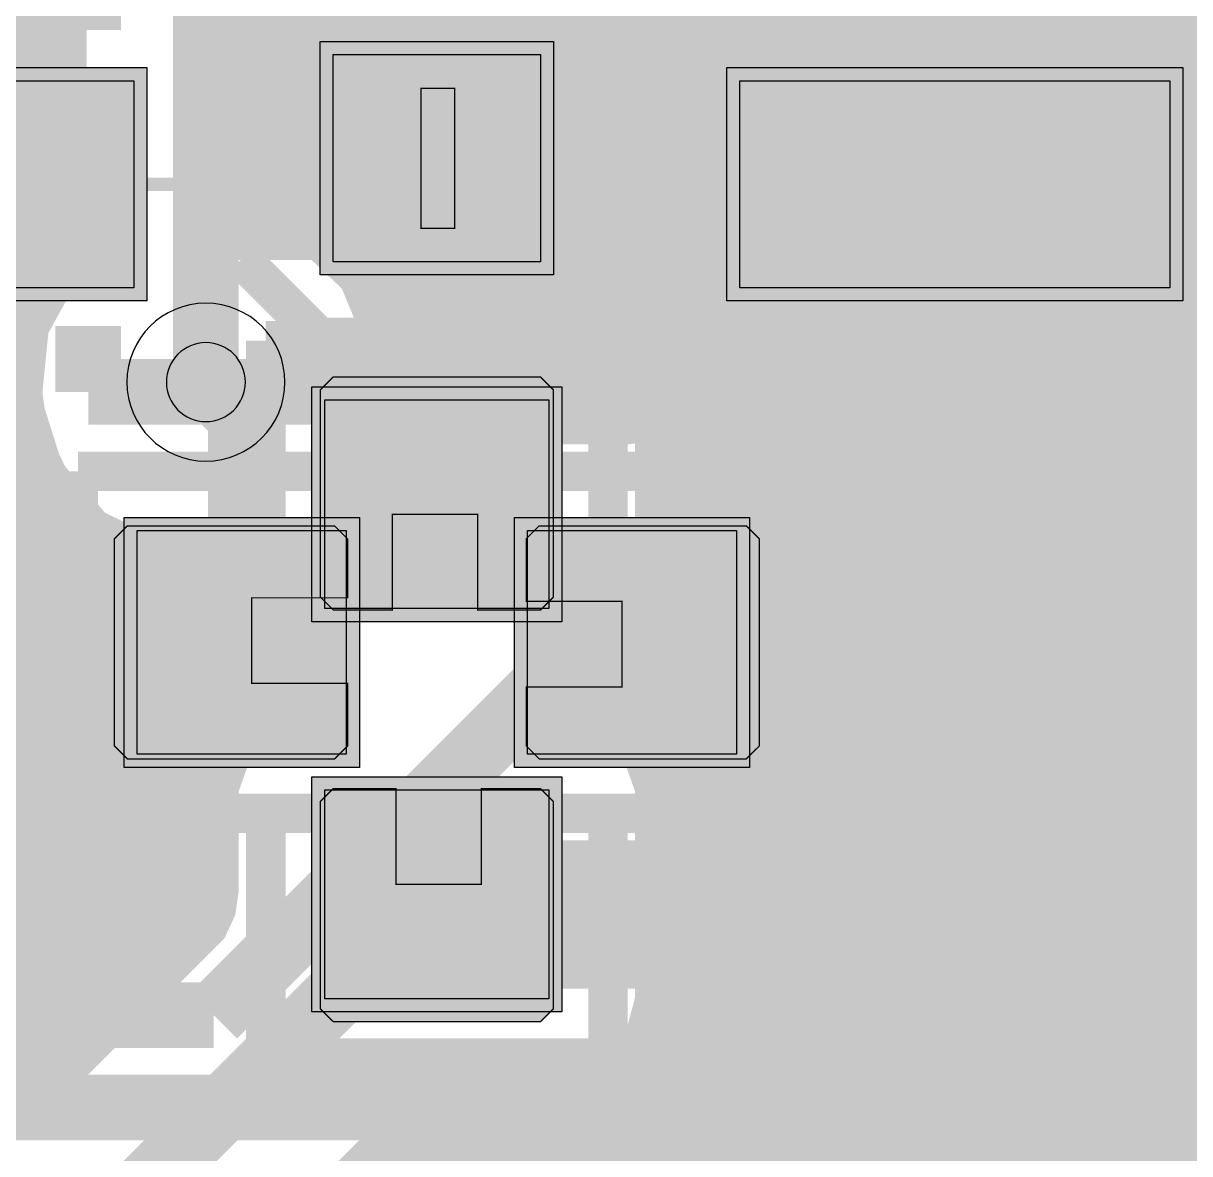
# Model space of a CAD drawing. Header units: millimetres. Extents: x -9 to 147, y 43 to 89.
# Drawn here: x 61.092 to 65.595, y 70.356 to 74.722 of the extents above; entities that cross this region are included whole.
import ezdxf

# ---------------------------------------------------------------- set-up
doc = ezdxf.new("R2010")
doc.units = ezdxf.units.MM
doc.header["$MEASUREMENT"] = 0
for name, color, linetype, true_color in [('Bottom-Layer', 7, 'Continuous', 0x0000ff), ('Bottom-Paste-Mask-Layer', 7, 'Continuous', 0x800000), ('Bottom-Silkscreen-Layer', 7, 'Continuous', 0x66cc33), ('Bottom-Solder-Mask-Layer', 7, 'Continuous', 0xaa00ff), ('Document-Layer', 7, 'Continuous', 0xffffff), ('Hole-Layer', 7, 'Continuous', 0x222222), ('Multi-Layer', 7, 'Continuous', 0xc0c0c0), ('Top-Layer', 7, 'Continuous', 0xff0000), ('Top-Paste-Mask-Layer', 7, 'Continuous', 0x808080), ('Top-Silkscreen-Layer', 7, 'Continuous', 0xffcc00), ('Top-Solder-Mask-Layer', 7, 'Continuous', 0x800080)]:
    doc.layers.add(name, color=color, linetype=linetype, true_color=true_color)

msp = doc.modelspace()

# ---------------------------------------------------------------- hatches: boundary and pattern name
at = {"layer": 'Bottom-Layer'}
for points in [[(-3.2209, 74.8495), (-3.2209, 75.1509), (-3.1816, 75.1443), (-3.1419, 75.1421), (-1.4819, 75.1421), (-1.3029, 75.1901), (-1.1718, 75.3212), (-1.1238, 75.5002), (-1.1238, 76.3002), (-1.1718, 76.4793), (-1.3029, 76.6104), (-1.4819, 76.6584), (-3.0742, 76.6584), (-2.8527, 76.8306), (-2.579, 76.8919), (5.1587, 76.8919), (5.0844, 76.8175), (4.8926, 76.7229), (4.6814, 76.6904), (4.5532, 76.6904), (4.3282, 76.6109), (4.2031, 76.4076), (4.078, 76.6109), (3.853, 76.6904), (3.0465, 76.6904), (2.892, 76.6553), (2.7677, 76.5571), (2.6528, 76.6321), (2.5181, 76.6584), (0.8581, 76.6584), (0.679, 76.6104), (0.5479, 76.4793), (0.4999, 76.3002), (0.4999, 75.5002), (0.5479, 75.3212), (0.679, 75.1901), (0.8581, 75.1421), (2.5181, 75.1421), (2.6528, 75.1684), (2.7677, 75.2434), (2.892, 75.1451), (3.0465, 75.1101), (3.853, 75.1101), (4.078, 75.1896), (4.2031, 75.3929), (4.3282, 75.1896), (4.5532, 75.1101), (5.3597, 75.1101), (5.505, 75.1409), (5.6253, 75.228), (5.734, 75.1643), (5.8581, 75.1421), (7.5181, 75.1421), (7.6972, 75.1901), (7.8283, 75.3212), (7.8762, 75.5002), (7.8762, 76.147), (9.5, 76.147), (9.5, 75.5002), (9.5479, 75.3212), (9.679, 75.1901), (9.8581, 75.1421), (11.5181, 75.1421), (11.6528, 75.1684), (11.7677, 75.2434), (11.892, 75.1451), (12.0465, 75.1101), (12.853, 75.1101), (13.078, 75.1896), (13.2031, 75.3929), (13.3282, 75.1896), (13.5532, 75.1101), (14.3597, 75.1101), (14.505, 75.1409), (14.6254, 75.228), (14.7341, 75.1643), (14.8581, 75.1421), (16.5181, 75.1421), (16.6972, 75.1901), (16.8283, 75.3212), (16.8763, 75.5002), (16.8763, 76.147), (18.5, 76.147), (18.5, 75.5002), (18.548, 75.3212), (18.679, 75.1901), (18.8581, 75.1421), (20.5181, 75.1421), (20.6528, 75.1684), (20.7677, 75.2434), (20.892, 75.1451), (21.0465, 75.1101), (21.853, 75.1101), (22.078, 75.1896), (22.2031, 75.3929), (22.3282, 75.1896), (22.5533, 75.1101), (23.3597, 75.1101), (23.5051, 75.1409), (23.6254, 75.228), (23.7341, 75.1643), (23.8581, 75.1421), (25.5181, 75.1421), (25.6972, 75.1901), (25.8283, 75.3212), (25.8763, 75.5002), (25.8763, 76.147), (27.5, 76.147), (27.5, 75.5002), (27.548, 75.3212), (27.6791, 75.1901), (27.8581, 75.1421), (29.5181, 75.1421), (29.6528, 75.1684), (29.7678, 75.2434), (29.892, 75.1451), (30.0465, 75.1101), (30.853, 75.1101), (31.0781, 75.1896), (31.2032, 75.3929), (31.3282, 75.1896), (31.5533, 75.1101), (32.3598, 75.1101), (32.5051, 75.1409), (32.6254, 75.228), (32.7341, 75.1643), (32.8582, 75.1421), (34.5181, 75.1421), (34.6972, 75.1901), (34.8283, 75.3212), (34.8763, 75.5002), (34.8763, 76.147), (36.5, 76.147), (36.5, 75.5002), (36.548, 75.3212), (36.6791, 75.1901), (36.8582, 75.1421), (38.5181, 75.1421), (38.6529, 75.1684), (38.7678, 75.2434), (38.892, 75.1451), (39.0466, 75.1101), (39.853, 75.1101), (40.0781, 75.1896), (40.2032, 75.3929), (40.3283, 75.1896), (40.5533, 75.1101), (41.3598, 75.1101), (41.5051, 75.1409), (41.6254, 75.228), (41.7341, 75.1643), (41.8582, 75.1421), (43.5182, 75.1421), (43.6972, 75.1901), (43.8283, 75.3212), (43.8763, 75.5002), (43.8763, 76.147), (45.5, 76.147), (45.5, 75.5002), (45.548, 75.3212), (45.6791, 75.1901), (45.8582, 75.1421), (47.5182, 75.1421), (47.6529, 75.1684), (47.7678, 75.2434), (47.8921, 75.1451), (48.0466, 75.1101), (48.8531, 75.1101), (49.0781, 75.1896), (49.2032, 75.3929), (49.3283, 75.1896), (49.5533, 75.1101), (50.3598, 75.1101), (50.5051, 75.1409), (50.6254, 75.228), (50.7341, 75.1643), (50.8582, 75.1421), (52.5182, 75.1421), (52.6973, 75.1901), (52.8283, 75.3212), (52.8763, 75.5002), (52.8763, 76.147), (54.5001, 76.147), (54.5001, 75.5002), (54.548, 75.3212), (54.6791, 75.1901), (54.8582, 75.1421), (56.5182, 75.1421), (56.6529, 75.1684), (56.7678, 75.2434), (56.8921, 75.1451), (57.0466, 75.1101), (57.8531, 75.1101), (58.0781, 75.1896), (58.2032, 75.3929), (58.3283, 75.1896), (58.5533, 75.1101), (59.3598, 75.1101), (59.5051, 75.1409), (59.6255, 75.228), (59.7342, 75.1643), (59.8582, 75.1421), (61.5182, 75.1421), (61.6973, 75.1901), (61.8284, 75.3212), (61.8763, 75.5002), (61.8763, 76.147), (63.5001, 76.147), (63.5001, 75.5002), (63.5481, 75.3212), (63.6791, 75.1901), (63.8582, 75.1421), (65.5182, 75.1421), (65.6529, 75.1684), (65.7678, 75.2434), (65.8921, 75.1451), (66.0466, 75.1101), (66.8531, 75.1101), (67.0781, 75.1896), (67.2032, 75.3929), (67.3283, 75.1896), (67.5534, 75.1101), (68.3598, 75.1101), (68.5052, 75.1409), (68.6255, 75.228), (68.7342, 75.1643), (68.8582, 75.1421), (70.5182, 75.1421), (70.6973, 75.1901), (70.8284, 75.3212), (70.8764, 75.5002), (70.8764, 76.147), (72.5001, 76.147), (72.5001, 75.5002), (72.5481, 75.3212), (72.6792, 75.1901), (72.8582, 75.1421), (74.5182, 75.1421), (74.6529, 75.1684), (74.7678, 75.2434), (74.8921, 75.1451), (75.0466, 75.1101), (75.8531, 75.1101), (76.0782, 75.1896), (76.2032, 75.3929), (76.2282, 75.3181), (76.269, 75.2506), (76.3652, 75.0701), (76.3985, 74.8682), (76.3985, 70.2236), (76.2972, 69.8877), (76.3814, 69.5473), (76.6275, 69.2973), (76.9667, 69.2079), (77.304, 69.304), (77.5452, 69.5588), (77.6226, 69.9009), (77.5147, 70.2346), (77.5147, 73.5988), (77.6438, 73.4133), (77.8582, 73.342), (79.1361, 73.342), (79.1625, 73.1505), (79.243, 72.9748), (79.1913, 72.8744), (79.1735, 72.7628), (79.1735, 71.8988), (79.2215, 71.7197), (79.3526, 71.5886), (79.5316, 71.5406), (79.9144, 71.5406), (74.8128, 66.4391), (72.3782, 66.4391), (72.8368, 66.8977), (72.942, 67.0551), (72.9789, 67.2407), (72.9789, 71.5178), (72.9823, 71.5459), (72.9923, 71.5724), (73.1457, 71.7046), (73.203, 71.8988), (73.203, 72.285), (73.216, 72.3749), (73.2542, 72.4573), (74.0313, 73.2344), (74.0756, 73.2853), (74.1124, 73.342), (74.5182, 73.342), (74.6973, 73.39), (74.8284, 73.5211), (74.8764, 73.7001), (74.8764, 74.5001), (74.8284, 74.6792), (74.6973, 74.8103), (74.5182, 74.8583), (72.8582, 74.8583), (72.6792, 74.8103), (72.5481, 74.6792), (72.5001, 74.5001), (72.5001, 73.7001), (72.5775, 73.4778), (72.7762, 73.3515), (72.5968, 73.1721), (72.5144, 73.134), (72.4246, 73.1209), (72.0384, 73.1209), (71.8133, 73.0414), (71.6882, 72.8381), (71.5958, 73.0114), (71.426, 73.11), (71.4396, 73.1756), (71.4484, 73.454), (71.3422, 73.7115), (71.1396, 73.9026), (70.8764, 73.9937), (70.8764, 74.5001), (70.8284, 74.6792), (70.6973, 74.8103), (70.5182, 74.8583), (68.8582, 74.8583), (68.6792, 74.8103), (68.5481, 74.6792), (68.5001, 74.5001), (68.5001, 73.7001), (68.5481, 73.5211), (68.6792, 73.39), (68.8582, 73.342), (70.1329, 73.342), (70.1595, 73.1491), (70.2411, 72.9722), (70.1908, 72.8728), (70.1735, 72.7628), (70.1735, 71.8988), (70.2215, 71.7197), (70.3526, 71.5886), (70.5316, 71.5406), (71.3381, 71.5406), (71.5631, 71.6202), (71.6882, 71.8234), (71.801, 71.6306), (72.0061, 71.5421), (72.008, 71.53), (72.0087, 71.5178), (72.0087, 67.4417), (71.362, 66.7951), (70.9201, 66.7951), (70.9378, 66.8731), (70.9437, 66.9529), (70.9437, 68.3309), (70.9411, 68.3841), (70.9332, 68.4368), (71.0535, 68.7071), (71.0443, 69.0028), (70.9074, 69.2651), (70.67, 69.4417), (70.3794, 69.4975), (70.0935, 69.4213), (69.8558, 69.5641), (69.5805, 69.5972), (69.3157, 69.5148), (69.1078, 69.3313), (67.5621, 70.8771), (67.4047, 70.9823), (67.219, 71.0192), (62.6412, 71.0192), (63.0101, 71.3882), (63.0897, 71.4655), (63.1715, 71.5406), (63.8448, 71.5406), (64.0239, 71.5886), (64.155, 71.7197), (64.203, 71.8988), (64.203, 72.285), (64.216, 72.3749), (64.2542, 72.4573), (65.0313, 73.2344), (65.0756, 73.2853), (65.1124, 73.342), (65.5182, 73.342), (65.6973, 73.39), (65.8284, 73.5211), (65.8763, 73.7001), (65.8763, 74.5001), (65.8284, 74.6792), (65.6973, 74.8103), (65.5182, 74.8583), (63.8582, 74.8583), (63.6791, 74.8103), (63.5481, 74.6792), (63.5001, 74.5001), (63.5001, 73.7001), (63.5775, 73.4778), (63.7762, 73.3515), (63.5968, 73.1721), (63.5144, 73.134), (63.4246, 73.1209), (63.0383, 73.1209), (62.8133, 73.0414), (62.6882, 72.8381), (62.5959, 73.0113), (62.4262, 73.1099), (62.44, 73.1762), (62.4488, 73.4547), (62.3425, 73.7123), (62.1397, 73.9034), (61.8763, 73.9943), (61.8763, 74.5001), (61.8284, 74.6792), (61.6973, 74.8103), (61.5182, 74.8583), (59.8582, 74.8583), (59.6791, 74.8103), (59.5481, 74.6792), (59.5001, 74.5001), (59.5001, 73.7001), (59.5481, 73.5211), (59.6791, 73.39), (59.8582, 73.342), (61.1333, 73.342), (61.1601, 73.1494), (61.2416, 72.9729), (61.1909, 72.8732), (61.1735, 72.7628), (61.1735, 71.8988), (61.2214, 71.7197), (61.3525, 71.5886), (61.5316, 71.5406), (61.7904, 71.5406), (61.626, 71.3762), (57.2739, 71.3762), (57.0882, 71.3393), (56.9308, 71.2341), (55.9491, 70.2524), (55.9421, 70.2528), (55.9229, 70.2534), (55.9038, 70.253), (55.8526, 70.2504), (55.8161, 70.2468), (55.7802, 70.2394), (55.7238, 70.2247), (55.6941, 70.2156), (55.6654, 70.204), (55.6346, 70.19), (55.6167, 70.1812), (55.5993, 70.1715), (55.386, 69.9823), (55.2748, 69.7198), (55.2211, 69.8857), (55.1249, 70.0312), (55.1249, 71.5178), (55.1374, 71.6404), (55.1741, 71.758), (55.1957, 71.8269), (55.2029, 71.8988), (55.2029, 72.285), (55.216, 72.3749), (55.2541, 72.4573), (56.0312, 73.2344), (56.0756, 73.2853), (56.1124, 73.342), (56.5182, 73.342), (56.6973, 73.39), (56.8283, 73.5211), (56.8763, 73.7001), (56.8763, 74.5001), (56.8283, 74.6792), (56.6973, 74.8103), (56.5182, 74.8583), (54.8582, 74.8583), (54.6791, 74.8103), (54.548, 74.6792), (54.5001, 74.5001), (54.5001, 73.7001), (54.5775, 73.4778), (54.7762, 73.3515), (54.5968, 73.1721), (54.5144, 73.134), (54.4245, 73.1209), (54.0383, 73.1209), (53.8133, 73.0414), (53.6882, 72.8381), (53.5958, 73.0114), (53.4259, 73.11), (53.4395, 73.1756), (53.4484, 73.454), (53.3421, 73.7115), (53.1395, 73.9026), (52.8763, 73.9937), (52.8763, 74.5001), (52.8283, 74.6792), (52.6973, 74.8103), (52.5182, 74.8583), (50.8582, 74.8583), (50.6791, 74.8103), (50.548, 74.6792), (50.5001, 74.5001), (50.5001, 73.7001), (50.548, 73.5211), (50.6791, 73.39), (50.8582, 73.342), (52.1328, 73.342), (52.1595, 73.1491), (52.2411, 72.9722), (52.1908, 72.8728), (52.1734, 72.7628), (52.1734, 71.8988), (52.2214, 71.7197), (52.3525, 71.5886), (52.5316, 71.5406), (53.3381, 71.5406), (53.5631, 71.6202), (53.6882, 71.8234), (53.8133, 71.6202), (54.0383, 71.5406), (54.1524, 71.5406), (54.1541, 71.5293), (54.1547, 71.5178), (54.1547, 70.0312), (54.0585, 69.8857), (54.0048, 69.7198), (53.9006, 69.9725), (53.7012, 70.1594), (53.4423, 70.247), (53.3595, 70.2584), (53.2912, 70.2751), (53.2762, 70.2806), (53.2634, 70.2868), (53.2582, 70.2901), (53.248, 70.2989), (50.8731, 72.6738), (50.7157, 72.779), (50.5301, 72.8159), (46.6128, 72.8159), (47.0312, 73.2344), (47.0755, 73.2853), (47.1124, 73.342), (47.5182, 73.342), (47.6972, 73.39), (47.8283, 73.5211), (47.8763, 73.7001), (47.8763, 74.5001), (47.8283, 74.6792), (47.6972, 74.8103), (47.5182, 74.8583), (45.8582, 74.8583), (45.6791, 74.8103), (45.548, 74.6792), (45.5, 74.5001), (45.5, 73.7001), (45.5774, 73.4778), (45.7762, 73.3515), (45.5968, 73.1721), (45.5144, 73.134), (45.4245, 73.1209), (45.0383, 73.1209), (44.8133, 73.0414), (44.6882, 72.8381), (44.5969, 73.0103), (44.4289, 73.1092), (44.4428, 73.1761), (44.4515, 73.4553), (44.3444, 73.7133), (44.1407, 73.9044), (43.8763, 73.9946), (43.8763, 74.5001), (43.8283, 74.6792), (43.6972, 74.8103), (43.5182, 74.8583), (41.8582, 74.8583), (41.6791, 74.8103), (41.548, 74.6792), (41.5, 74.5001), (41.5, 73.7001), (41.548, 73.5211), (41.6791, 73.39), (41.8582, 73.342), (43.136, 73.342), (43.1625, 73.1505), (43.243, 72.9748), (43.1913, 72.8744), (43.1734, 72.7628), (43.1734, 72.1049), (37.3025, 72.1049), (37.2541, 72.1533), (37.2233, 72.2139), (37.2062, 72.2798), (37.2233, 72.3456), (37.2541, 72.4063), (38.0312, 73.1834), (38.0919, 73.2574), (38.1369, 73.342), (38.5181, 73.342), (38.6972, 73.39), (38.8283, 73.5211), (38.8763, 73.7001), (38.8763, 74.5001), (38.8283, 74.6792), (38.6972, 74.8103), (38.5181, 74.8583), (36.8582, 74.8583), (36.6791, 74.8103), (36.548, 74.6792), (36.5, 74.5001), (36.5, 73.7001), (36.5917, 73.4609), (36.8197, 73.3441), (36.6478, 73.1721), (36.5654, 73.134), (36.4755, 73.1209), (36.0383, 73.1209), (35.8132, 73.0414), (35.6882, 72.8381), (35.5959, 73.0113), (35.4262, 73.1099), (35.4399, 73.1762), (35.4488, 73.4547), (35.3424, 73.7123), (35.1397, 73.9034), (34.8763, 73.9943), (34.8763, 74.5001), (34.8283, 74.6792), (34.6972, 74.8103), (34.5181, 74.8583), (32.8582, 74.8583), (32.6791, 74.8103), (32.548, 74.6792), (32.5, 74.5001), (32.5, 73.7001), (32.548, 73.5211), (32.6791, 73.39), (32.8582, 73.342), (34.1332, 73.342), (34.16, 73.1494), (34.2415, 72.9729), (34.1909, 72.8732), (34.1734, 72.7628), (34.1734, 71.8988), (34.1817, 71.8221), (34.2063, 71.7489), (28.7095, 71.7489), (28.2541, 72.2043), (28.2233, 72.2649), (28.2062, 72.3308), (28.2233, 72.3966), (28.2541, 72.4573), (29.0312, 73.2344), (29.0755, 73.2853), (29.1123, 73.342), (29.5181, 73.342), (29.6972, 73.39), (29.8283, 73.5211), (29.8763, 73.7001), (29.8763, 74.5001), (29.8283, 74.6792), (29.6972, 74.8103), (29.5181, 74.8583), (27.8581, 74.8583), (27.6791, 74.8103), (27.548, 74.6792), (27.5, 74.5001), (27.5, 73.7001), (27.5774, 73.4778), (27.7761, 73.3515), (27.5968, 73.1721), (27.5143, 73.134), (27.4245, 73.1209), (27.0383, 73.1209), (26.8132, 73.0414), (26.6881, 72.8381), (26.5958, 73.0114), (26.4259, 73.11), (26.4395, 73.1756), (26.4483, 73.454), (26.3421, 73.7115), (26.1395, 73.9026), (25.8763, 73.9937), (25.8763, 74.5001), (25.8283, 74.6792), (25.6972, 74.8103), (25.5181, 74.8583), (23.8581, 74.8583), (23.6791, 74.8103), (23.548, 74.6792), (23.5, 74.5001), (23.5, 73.7001), (23.548, 73.5211), (23.6791, 73.39), (23.8581, 73.342), (25.1328, 73.342), (25.1594, 73.1491), (25.241, 72.9722), (25.1907, 72.8728), (25.1734, 72.7628), (25.1734, 72.3765), (25.1603, 72.2867), (25.1222, 72.2043), (25.0957, 72.1778), (25.0786, 72.172), (25.0374, 72.1615), (24.7444, 72.0043), (24.5645, 71.7247), (24.543, 71.3929), (20.0654, 71.3929), (19.2541, 72.2043), (19.2233, 72.2649), (19.2062, 72.3308), (19.2233, 72.3966), (19.2541, 72.4573), (20.0312, 73.2344), (20.0755, 73.2853), (20.1123, 73.342), (20.5181, 73.342), (20.6972, 73.39), (20.8283, 73.5211), (20.8763, 73.7001), (20.8763, 74.5001), (20.8283, 74.6792), (20.6972, 74.8103), (20.5181, 74.8583), (18.8581, 74.8583), (18.679, 74.8103), (18.548, 74.6792), (18.5, 74.5001), (18.5, 73.7001), (18.5774, 73.4778), (18.7761, 73.3515), (18.5967, 73.1721), (18.5143, 73.134), (18.4245, 73.1209), (18.0382, 73.1209), (17.8132, 73.0414), (17.6881, 72.8381), (17.5958, 73.0113), (17.4262, 73.1099), (17.4399, 73.1762), (17.4487, 73.4547), (17.3424, 73.7123), (17.1396, 73.9034), (16.8763, 73.9943), (16.8763, 74.5001), (16.8283, 74.6792), (16.6972, 74.8103), (16.5181, 74.8583), (14.8581, 74.8583), (14.679, 74.8103), (14.548, 74.6792), (14.5, 74.5001), (14.5, 73.7001), (14.548, 73.5211), (14.679, 73.39), (14.8581, 73.342), (16.1332, 73.342), (16.16, 73.1494), (16.2415, 72.9729), (16.1908, 72.8732), (16.1734, 72.7628), (16.1734, 71.8988), (16.2214, 71.7197), (16.3524, 71.5886), (16.5315, 71.5406), (17.338, 71.5406), (17.563, 71.6202), (17.6881, 71.8234), (17.8132, 71.6202), (18.0382, 71.5406), (18.4245, 71.5406), (18.5143, 71.5276), (18.5967, 71.4894), (19.0493, 71.0369), (11.4214, 71.0369), (10.254, 72.2043), (10.2233, 72.2649), (10.2062, 72.3308), (10.2233, 72.3966), (10.254, 72.4573), (11.0311, 73.2344), (11.0755, 73.2853), (11.1123, 73.342), (11.5181, 73.342), (11.6972, 73.39), (11.8283, 73.5211), (11.8762, 73.7001), (11.8762, 74.5001), (11.8283, 74.6792), (11.6972, 74.8103), (11.5181, 74.8583), (9.8581, 74.8583), (9.679, 74.8103), (9.5479, 74.6792), (9.5, 74.5001), (9.5, 73.7001), (9.5774, 73.4778), (9.7761, 73.3515), (9.5967, 73.1721), (9.5143, 73.134), (9.4245, 73.1209), (9.0382, 73.1209), (8.8132, 73.0414), (8.6881, 72.8381), (8.5957, 73.0114), (8.4258, 73.11), (8.4394, 73.1756), (8.4483, 73.454), (8.3421, 73.7115), (8.1395, 73.9026), (7.8762, 73.9937), (7.8762, 74.5001), (7.8283, 74.6792), (7.6972, 74.8103), (7.5181, 74.8583), (5.8581, 74.8583), (5.679, 74.8103), (5.5479, 74.6792), (5.5, 74.5001), (5.5, 73.7001), (5.5479, 73.5211), (5.679, 73.39), (5.8581, 73.342), (7.1327, 73.342), (7.1594, 73.1491), (7.241, 72.9722), (7.1907, 72.8728), (7.1734, 72.7628), (7.1734, 71.8988), (7.2213, 71.7197), (7.3524, 71.5886), (7.5315, 71.5406), (8.338, 71.5406), (8.563, 71.6202), (8.6881, 71.8234), (8.8132, 71.6202), (9.0382, 71.5406), (9.4245, 71.5406), (9.5143, 71.5276), (9.5967, 71.4894), (10.4052, 70.6809), (2.6966, 70.6809), (1.254, 72.1235), (1.2232, 72.1842), (1.2062, 72.25), (1.2232, 72.3158), (1.254, 72.3765), (2.0311, 73.1536), (2.1004, 73.241), (2.1479, 73.342), (2.5181, 73.342), (2.6971, 73.39), (2.8282, 73.5211), (2.8762, 73.7001), (2.8762, 74.5001), (2.8282, 74.6792), (2.6971, 74.8103), (2.5181, 74.8583), (0.8581, 74.8583), (0.679, 74.8103), (0.5479, 74.6792), (0.4999, 74.5001), (0.4999, 73.7001), (0.5462, 73.5241), (0.6729, 73.3936), (0.8475, 73.3422), (0.5967, 73.0913), (0.5143, 73.0532), (0.4244, 73.0401), (0.0382, 73.0401), (-0.1868, 72.9606), (-0.3119, 72.7573), (-0.4047, 72.9311), (-0.5753, 73.0295), (-0.5777, 73.0392), (-0.5793, 73.0491), (-0.5786, 73.0621), (-0.5748, 73.0918), (-0.5573, 73.1761), (-0.5486, 73.4553), (-0.6556, 73.7133), (-0.8594, 73.9044), (-1.1238, 73.9946), (-1.1238, 74.5001), (-1.1718, 74.6792), (-1.3029, 74.8103), (-1.4819, 74.8583), (-3.1419, 74.8583), (-3.1816, 74.8561)], [(59.8582, 74.5001), (61.5182, 74.5001), (61.5182, 73.7001), (59.8582, 73.7001)], [(63.8582, 74.5001), (65.5182, 74.5001), (65.5182, 73.7001), (63.8582, 73.7001)], [(62.3381, 72.7628), (62.3381, 71.8988), (61.5316, 71.8988), (61.5316, 72.7628)], [(63.8448, 72.7628), (63.8448, 71.8988), (63.0383, 71.8988), (63.0383, 72.7628)]]:
    msp.add_hatch(color=256, dxfattribs=at).paths.add_polyline_path(points)
at = {"layer": 'Bottom-Paste-Mask-Layer'}
for points in [[(59.8582, 74.5001), (61.5182, 74.5001), (61.5182, 73.7001), (59.8582, 73.7001)], [(63.8582, 74.5001), (65.5182, 74.5001), (65.5182, 73.7001), (63.8582, 73.7001)], [(61.4932, 72.7808), (62.2932, 72.7808), (62.3432, 72.7307), (62.3432, 72.5028), (61.9732, 72.5028), (61.9732, 72.1728), (62.3432, 72.1728), (62.3432, 71.9307), (62.2932, 71.8808), (61.4932, 71.8808), (61.4432, 71.9307), (61.4432, 72.7307)], [(61.4932, 72.7808), (62.2932, 72.7808), (62.3432, 72.7307), (62.3432, 72.5028), (61.9732, 72.5028), (61.9732, 72.1728), (62.3432, 72.1728), (62.3432, 71.9307), (62.2932, 71.8808), (61.4932, 71.8808), (61.4432, 71.9307), (61.4432, 72.7307)], [(63.8832, 71.8808), (63.0832, 71.8808), (63.0332, 71.9308), (63.0332, 72.1588), (63.4032, 72.1588), (63.4032, 72.4888), (63.0332, 72.4888), (63.0332, 72.7308), (63.0832, 72.7808), (63.8832, 72.7808), (63.9332, 72.7308), (63.9332, 71.9308)], [(63.8832, 71.8808), (63.0832, 71.8808), (63.0332, 71.9308), (63.0332, 72.1588), (63.4032, 72.1588), (63.4032, 72.4888), (63.0332, 72.4888), (63.0332, 72.7308), (63.0832, 72.7808), (63.8832, 72.7808), (63.9332, 72.7308), (63.9332, 71.9308)]]:
    msp.add_hatch(color=256, dxfattribs=at).paths.add_polyline_path(points)
at = {"layer": 'Bottom-Solder-Mask-Layer'}
for points in [[(59.8074, 74.5509), (61.569, 74.5509), (61.569, 73.6493), (59.8074, 73.6493)], [(63.8074, 74.5509), (65.569, 74.5509), (65.569, 73.6493), (63.8074, 73.6493)], [(62.3889, 72.8136), (62.3889, 71.848), (61.4808, 71.848), (61.4808, 72.8136)], [(63.8956, 72.8136), (63.8956, 71.848), (62.9875, 71.848), (62.9875, 72.8136)]]:
    msp.add_hatch(color=256, dxfattribs=at).paths.add_polyline_path(points)
at = {"layer": 'Document-Layer'}
msp.add_hatch(color=256, dxfattribs=at).paths.add_polyline_path([(62.6267, 73.9302), (62.6267, 74.4702), (62.7567, 74.4702), (62.7567, 73.9302)])
msp.add_hatch(color=256, dxfattribs=at).paths.add_polyline_path([(62.6267, 73.9302), (62.6267, 74.4702), (62.7567, 74.4702), (62.7567, 73.9302)])
at = {"layer": 'Top-Layer'}
for points in [[(28.6064, 68.1222), (28.7627, 67.8036), (29.064, 67.6158), (29.4189, 67.6158), (29.7201, 67.8036), (29.8764, 68.1222), (30.0328, 67.8036), (30.334, 67.6158), (30.6889, 67.6158), (30.9901, 67.8036), (31.1464, 68.1222), (31.2763, 67.8347), (31.5271, 67.6432), (31.8386, 67.5935), (32.1365, 67.6974), (32.3494, 67.9302), (32.4266, 68.2361), (32.4266, 69.4782), (61.294, 69.4782), (61.4796, 69.5151), (61.637, 69.6203), (62.5617, 70.545), (62.6441, 70.5831), (62.734, 70.5962), (63.1202, 70.5962), (63.2993, 70.6441), (63.4304, 70.7752), (63.4783, 70.9543), (63.4783, 71.7608), (63.3988, 71.9858), (63.1955, 72.1109), (63.3988, 72.236), (63.4783, 72.461), (63.4783, 73.2675), (63.4426, 73.4235), (63.3425, 73.5483), (63.4195, 73.6642), (63.4465, 73.8007), (63.4465, 74.6007), (63.3985, 74.7798), (63.2674, 74.9109), (63.0883, 74.9588), (62.2883, 74.9588), (62.2856, 74.9588), (62.2828, 74.9588), (62.286, 75.0002), (62.291, 75.0415), (63.0881, 75.0415), (63.3071, 75.1163), (63.4347, 75.3094), (63.4517, 75.3132), (63.4691, 75.3145), (70.2165, 75.3145), (70.2869, 75.118), (70.3108, 74.9106), (70.3108, 73.7901), (70.2916, 73.766), (70.1478, 73.4755), (70.1588, 73.1516), (68.7359, 71.7287), (68.7359, 72.2081), (68.6879, 72.3871), (68.5568, 72.5182), (68.3778, 72.5662), (67.5778, 72.5662), (67.4072, 72.523), (67.2778, 72.4036), (67.1483, 72.523), (66.9777, 72.5662), (66.1777, 72.5662), (65.9987, 72.5182), (65.8676, 72.3871), (65.8196, 72.2081), (65.8196, 71.3081), (65.845, 71.1756), (65.9176, 71.0619), (65.7984, 70.9325), (65.7553, 70.7621), (65.7553, 69.898), (65.8282, 69.6815), (66.0172, 69.5531), (66.0196, 69.5445), (66.0214, 69.5358), (66.0037, 69.5136), (65.9346, 69.4162), (65.8842, 69.308), (65.6999, 69.5991), (65.3945, 69.7585), (65.0503, 69.7431), (64.7602, 69.5571), (64.6027, 69.2507), (64.3448, 69.4233), (64.0366, 69.4597), (63.7457, 69.3519), (63.5356, 69.1235), (63.4524, 68.8246), (62.536, 67.9081), (58.4235, 67.9081), (58.2378, 67.8712), (58.0804, 67.7661), (57.0461, 66.7317), (56.3453, 66.7317), (56.1663, 66.6837), (56.0352, 66.5526), (55.9872, 66.3736), (55.9872, 65.4592), (55.9893, 65.4209), (55.9954, 65.383), (55.9893, 65.3451), (55.9872, 65.3068), (55.9872, 64.3924), (56.0352, 64.2133), (56.1663, 64.0822), (56.3453, 64.0342), (57.4884, 64.0342), (57.6674, 64.0822), (57.7985, 64.2133), (57.8465, 64.3924), (57.8465, 65.3068), (57.8444, 65.3451), (57.8383, 65.383), (57.8444, 65.4209), (57.8465, 65.4592), (57.8465, 66.1599), (58.6244, 66.9379), (59.5018, 66.9379), (59.2982, 66.7343), (58.5975, 66.7343), (58.4184, 66.6863), (58.2873, 66.5552), (58.2393, 66.3762), (58.2393, 65.4618), (58.2414, 65.4234), (58.2475, 65.3856), (58.2414, 65.3477), (58.2393, 65.3094), (58.2393, 64.395), (58.2873, 64.2159), (58.4184, 64.0848), (58.5975, 64.0368), (59.7405, 64.0368), (59.9195, 64.0848), (60.0506, 64.2159), (60.0986, 64.395), (60.0986, 65.3094), (60.0966, 65.3477), (60.0904, 65.3856), (60.0966, 65.4234), (60.0986, 65.4618), (60.0986, 66.1625), (60.517, 66.5809), (61.0252, 66.5809), (61.0234, 66.5603), (61.0228, 66.5396), (61.0228, 65.7331), (61.1023, 65.5081), (61.3056, 65.383), (61.1023, 65.2579), (61.0228, 65.0328), (61.0228, 64.2264), (61.0708, 64.0473), (61.2018, 63.9162), (61.3809, 63.8682), (62.2449, 63.8682), (62.424, 63.9162), (62.5551, 64.0473), (62.6031, 64.2264), (62.6031, 65.0328), (62.5235, 65.2579), (62.3203, 65.383), (62.5235, 65.5081), (62.6031, 65.7331), (62.6031, 66.2249), (63.4497, 66.2249), (62.8548, 65.6294), (62.7275, 65.463), (62.6823, 65.2584), (62.6823, 63.5124), (62.5591, 63.1933), (62.6113, 62.8553), (62.8251, 62.5882), (63.1435, 62.4633), (63.145, 62.4513), (63.1467, 62.4393), (41.8803, 62.4393), (39.8176, 64.502), (39.6602, 64.6072), (39.4746, 64.6441), (37.377, 64.6441), (37.1914, 64.6072), (37.034, 64.502), (36.5064, 63.9744), (36.2558, 64.1804), (35.9376, 64.2429), (35.6277, 64.1469), (35.4004, 63.9155), (35.3101, 63.604), (32.9831, 61.277), (28.5074, 61.277), (27.6401, 62.1443), (27.9352, 62.0538), (28.2386, 62.1107), (28.4808, 62.302), (28.6064, 62.584), (28.7122, 62.3289), (28.9149, 62.1415), (29.1774, 62.0559), (29.3233, 61.8463), (29.5376, 61.7074), (29.7885, 61.6598), (30.0388, 61.7105), (30.2514, 61.852), (30.3947, 62.0634), (30.7285, 62.0903), (31.0038, 62.281), (31.1464, 62.584), (31.2763, 62.2965), (31.5271, 62.105), (31.8386, 62.0553), (32.1365, 62.1592), (32.3494, 62.392), (32.4266, 62.6979), (32.4266, 64.1619), (32.3451, 64.4756), (32.1214, 64.7101), (31.8119, 64.8063), (31.7346, 64.8136), (31.7105, 64.8183), (31.6832, 64.8258), (31.6608, 64.834), (31.6459, 64.8412), (31.6402, 64.8447), (31.6319, 64.8518), (30.7136, 65.7701), (30.7101, 65.8007), (30.6144, 66.0951), (30.3955, 66.314), (30.1011, 66.4097), (30.0706, 66.4131), (28.6157, 67.8681), (28.5791, 67.9011), (28.5394, 67.9302), (28.5805, 68.0235)], [(54.4783, 72.461), (54.4783, 73.2675), (54.4426, 73.4235), (54.3424, 73.5483), (54.4194, 73.6642), (54.4465, 73.8007), (54.4465, 74.6007), (54.3985, 74.7798), (54.2674, 74.9109), (54.0883, 74.9588), (53.2883, 74.9588), (53.2853, 74.9588), (53.2823, 74.9588), (53.2855, 75.0002), (53.2905, 75.0415), (54.0881, 75.0415), (54.3071, 75.1163), (54.4346, 75.3094), (54.4517, 75.3132), (54.4691, 75.3145), (61.217, 75.3145), (61.2874, 75.118), (61.3113, 74.9106), (61.3113, 73.7907), (61.2921, 73.7666), (61.1632, 73.5329), (61.1368, 73.2673), (61.2173, 73.0129), (61.3916, 72.8108), (61.6315, 72.6937), (61.8981, 72.6807), (61.8981, 72.461), (61.9776, 72.236), (62.1809, 72.1109), (61.9776, 71.9858), (61.8981, 71.7608), (61.8981, 71.3745), (61.885, 71.2847), (61.8469, 71.2023), (61.093, 70.4484), (53.4652, 70.4484), (53.5617, 70.545), (53.6441, 70.5831), (53.734, 70.5962), (54.1202, 70.5962), (54.2993, 70.6441), (54.4303, 70.7752), (54.4783, 70.9543), (54.4783, 71.7608), (54.3988, 71.9858), (54.1955, 72.1109), (54.3988, 72.236)], [(63.0883, 74.6007), (63.0883, 73.8007), (62.2883, 73.8007), (62.2883, 74.6007)], [(62.2562, 73.2675), (63.1202, 73.2675), (63.1202, 72.461), (62.2562, 72.461)], [(62.2562, 71.7608), (63.1202, 71.7608), (63.1202, 70.9543), (62.2562, 70.9543)]]:
    msp.add_hatch(color=256, dxfattribs=at).paths.add_polyline_path(points)
at = {"layer": 'Top-Paste-Mask-Layer'}
for points in [[(63.0883, 74.6007), (63.0883, 73.8007), (62.2883, 73.8007), (62.2883, 74.6007)], [(62.2382, 73.3059), (62.2382, 72.5059), (62.2882, 72.4559), (62.5162, 72.4559), (62.5162, 72.8259), (62.8462, 72.8259), (62.8462, 72.4559), (63.0882, 72.4559), (63.1382, 72.5059), (63.1382, 73.3059), (63.0882, 73.3559), (62.2882, 73.3559)], [(62.2382, 73.3059), (62.2382, 72.5059), (62.2882, 72.4559), (62.5162, 72.4559), (62.5162, 72.8259), (62.8462, 72.8259), (62.8462, 72.4559), (63.0882, 72.4559), (63.1382, 72.5059), (63.1382, 73.3059), (63.0882, 73.3559), (62.2882, 73.3559)], [(63.1382, 70.9159), (63.1382, 71.7159), (63.0882, 71.7659), (62.8602, 71.7659), (62.8602, 71.3959), (62.5302, 71.3959), (62.5302, 71.7659), (62.2882, 71.7659), (62.2382, 71.7159), (62.2382, 70.9159), (62.2882, 70.8659), (63.0882, 70.8659)], [(63.1382, 70.9159), (63.1382, 71.7159), (63.0882, 71.7659), (62.8602, 71.7659), (62.8602, 71.3959), (62.5302, 71.3959), (62.5302, 71.7659), (62.2882, 71.7659), (62.2382, 71.7159), (62.2382, 70.9159), (62.2882, 70.8659), (63.0882, 70.8659)]]:
    msp.add_hatch(color=256, dxfattribs=at).paths.add_polyline_path(points)
at = {"layer": 'Top-Solder-Mask-Layer'}
for points in [[(63.1391, 74.6515), (63.1391, 73.7499), (62.2375, 73.7499), (62.2375, 74.6515)], [(62.2054, 73.3183), (63.171, 73.3183), (63.171, 72.4102), (62.2054, 72.4102)], [(62.2054, 71.8116), (63.171, 71.8116), (63.171, 70.9035), (62.2054, 70.9035)]]:
    msp.add_hatch(color=256, dxfattribs=at).paths.add_polyline_path(points)

# ---------------------------------------------------------------- linework, layer by layer
at = {"layer": 'Bottom-Layer'}
for points, const_width in [([(63.6791, 74.8103), (63.5481, 74.6792), (63.5001, 74.5001), (63.5001, 73.7001), (63.5775, 73.4778), (63.7762, 73.3515), (63.5968, 73.1721), (63.5144, 73.134), (63.4246, 73.1209), (63.0383, 73.1209), (62.8133, 73.0414), (62.6882, 72.8381), (62.5959, 73.0113), (62.4262, 73.1099), (62.44, 73.1762), (62.4488, 73.4547), (62.3425, 73.7123), (62.1397, 73.9034), (61.8763, 73.9943), (61.8763, 74.5001), (61.8284, 74.6792), (61.6973, 74.8103)], 0.0508), ([(64.6882, 74.1001), (64.6882, 73.5774)], 0.254), ([(61.5157, 74.1001), (61.7747, 74.1001)], 0.0508), ([(64.6882, 73.5774), (63.4416, 72.3308)], 0.254), ([(61.932, 73.2004), (61.7964, 73.336)], 0.254), ([(67.219, 71.0192), (62.6412, 71.0192), (63.0101, 71.3882), (63.0897, 71.4655), (63.1715, 71.5406), (63.8448, 71.5406), (64.0239, 71.5886), (64.155, 71.7197), (64.203, 71.8988), (64.203, 72.285), (64.216, 72.3749), (64.2542, 72.4573), (65.0313, 73.2344), (65.0756, 73.2853), (65.1124, 73.342), (65.5182, 73.342), (65.6973, 73.39)], 0.0508), ([(59.8582, 73.342), (61.1333, 73.342), (61.1601, 73.1494), (61.2416, 72.9729), (61.1909, 72.8732), (61.1735, 72.7628), (61.1735, 71.8988), (61.2214, 71.7197), (61.3525, 71.5886), (61.5316, 71.5406), (61.7904, 71.5406), (61.626, 71.3762), (57.2739, 71.3762)], 0.0508), ([(61.932, 72.2501), (61.932, 73.2004)], 0.254), ([(63.4416, 72.3308), (63.3906, 72.2798)], 0.254), ([(63.2157, 72.2798), (61.8269, 70.8911)], 0.254), ([(63.3906, 72.2798), (63.2157, 72.2798)], 0.254), ([(61.8269, 70.8911), (57.2739, 70.8911)], 0.254), ([(67.219, 70.5341), (59.6199, 70.5341)], 0.254)]:
    msp.add_lwpolyline(points, dxfattribs=dict(at, const_width=const_width))
for points in [[(59.8582, 74.5001), (61.5182, 74.5001), (61.5182, 73.7001), (59.8582, 73.7001)], [(63.8582, 74.5001), (65.5182, 74.5001), (65.5182, 73.7001), (63.8582, 73.7001)], [(62.3381, 72.7628), (62.3381, 71.8988), (61.5316, 71.8988), (61.5316, 72.7628)], [(63.8448, 72.7628), (63.8448, 71.8988), (63.0383, 71.8988), (63.0383, 72.7628)]]:
    msp.add_lwpolyline(points, close=True, dxfattribs=at)
at = {"layer": 'Bottom-Paste-Mask-Layer'}
for points in [[(59.8582, 74.5001), (61.5182, 74.5001), (61.5182, 73.7001), (59.8582, 73.7001)], [(63.8582, 74.5001), (65.5182, 74.5001), (65.5182, 73.7001), (63.8582, 73.7001)]]:
    msp.add_lwpolyline(points, close=True, dxfattribs=at)
at = {"layer": 'Bottom-Paste-Mask-Layer', "const_width": 0.00508}
for points in [[(61.4932, 72.7808), (62.2932, 72.7808), (62.3432, 72.7307), (62.3432, 72.5028), (61.9732, 72.5028), (61.9732, 72.1728), (62.3432, 72.1728), (62.3432, 71.9307), (62.2932, 71.8808), (61.4932, 71.8808), (61.4432, 71.9307), (61.4432, 72.7307)], [(61.4932, 72.7808), (62.2932, 72.7808), (62.3432, 72.7307), (62.3432, 72.5028), (61.9732, 72.5028), (61.9732, 72.1728), (62.3432, 72.1728), (62.3432, 71.9307), (62.2932, 71.8808), (61.4932, 71.8808), (61.4432, 71.9307), (61.4432, 72.7307)], [(63.8832, 71.8808), (63.0832, 71.8808), (63.0332, 71.9308), (63.0332, 72.1588), (63.4032, 72.1588), (63.4032, 72.4888), (63.0332, 72.4888), (63.0332, 72.7308), (63.0832, 72.7808), (63.8832, 72.7808), (63.9332, 72.7308), (63.9332, 71.9308)], [(63.8832, 71.8808), (63.0832, 71.8808), (63.0332, 71.9308), (63.0332, 72.1588), (63.4032, 72.1588), (63.4032, 72.4888), (63.0332, 72.4888), (63.0332, 72.7308), (63.0832, 72.7808), (63.8832, 72.7808), (63.9332, 72.7308), (63.9332, 71.9308)]]:
    msp.add_lwpolyline(points, close=True, dxfattribs=at)
at = {"layer": 'Bottom-Silkscreen-Layer'}
for points, const_width in [([(61.3419, 75.3049), (61.3419, 74.6953)], 0.254), ([(61.3419, 75.3049), (61.3419, 74.6953)], 0.254), ([(64.0343, 74.7207), (64.0343, 75.2943)], 0.254), ([(64.0343, 74.7207), (64.0343, 75.2943)], 0.254), ([(61.342, 73.5523), (61.342, 73.2983)], 0.254), ([(61.342, 73.5523), (61.342, 73.2983)], 0.254), ([(64.0343, 73.2983), (64.0343, 73.5015)], 0.254), ([(64.0343, 73.2983), (64.0343, 73.5015)], 0.254), ([(61.342, 73.2983), (64.0343, 73.2983)], 0.254), ([(61.342, 73.2983), (64.0343, 73.2983)], 0.254), ([(61.3031, 71.6702), (61.3031, 72.9914)], 0.1524), ([(61.3031, 72.9914), (62.262, 72.9914)], 0.1524), ([(61.3031, 71.6702), (61.3031, 72.9914)], 0.1524), ([(61.3031, 72.9914), (62.262, 72.9914)], 0.1524), ([(64.0733, 72.9914), (63.1144, 72.9914)], 0.1524), ([(64.0733, 72.9914), (63.1144, 72.9914)], 0.1524), ([(64.0733, 71.6702), (64.0733, 72.9914)], 0.1524), ([(64.0733, 71.6702), (64.0733, 72.9914)], 0.1524), ([(62.262, 71.6702), (61.3031, 71.6702)], 0.1524), ([(62.262, 71.6702), (61.3031, 71.6702)], 0.1524), ([(63.1144, 71.6702), (64.0733, 71.6702)], 0.1524), ([(63.1144, 71.6702), (64.0733, 71.6702)], 0.1524)]:
    msp.add_lwpolyline(points, dxfattribs=dict(at, const_width=const_width))
at = {"layer": 'Bottom-Silkscreen-Layer', "const_width": 0.254}
msp.add_lwpolyline([(62.022, 73.9348), (62.022, 74.4555), (63.3428, 74.4555), (63.3428, 73.9348)], close=True, dxfattribs=at)
msp.add_lwpolyline([(62.022, 73.9348), (62.022, 74.4555), (63.3428, 74.4555), (63.3428, 73.9348)], close=True, dxfattribs=at)
at = {"layer": 'Bottom-Solder-Mask-Layer'}
for points in [[(59.8074, 74.5509), (61.569, 74.5509), (61.569, 73.6493), (59.8074, 73.6493)], [(63.8074, 74.5509), (65.569, 74.5509), (65.569, 73.6493), (63.8074, 73.6493)], [(62.3889, 72.8136), (62.3889, 71.848), (61.4808, 71.848), (61.4808, 72.8136)], [(63.8956, 72.8136), (63.8956, 71.848), (62.9875, 71.848), (62.9875, 72.8136)]]:
    msp.add_lwpolyline(points, close=True, dxfattribs=at)
at = {"layer": 'Document-Layer', "const_width": 0.00508}
msp.add_lwpolyline([(62.6267, 73.9302), (62.6267, 74.4702), (62.7567, 74.4702), (62.7567, 73.9302)], close=True, dxfattribs=at)
msp.add_lwpolyline([(62.6267, 73.9302), (62.6267, 74.4702), (62.7567, 74.4702), (62.7567, 73.9302)], close=True, dxfattribs=at)
at = {"layer": 'Hole-Layer'}
msp.add_lwpolyline([(61.6439, 73.336, 1), (61.9489, 73.336, 1)], format="xyb", close=True, dxfattribs=at)
at = {"layer": 'Multi-Layer'}
msp.add_lwpolyline([(61.4914, 73.336, 1), (62.1014, 73.336, 1)], format="xyb", close=True, dxfattribs=at)
at = {"layer": 'Top-Layer'}
for points, const_width in [([(61.7964, 73.336), (61.7964, 75.7996)], 0.254), ([(54.4691, 75.3145), (61.217, 75.3145), (61.2874, 75.118), (61.3113, 74.9106), (61.3113, 73.7907), (61.2921, 73.7666), (61.1632, 73.5329), (61.1368, 73.2673), (61.2173, 73.0129), (61.3916, 72.8108), (61.6315, 72.6937), (61.8981, 72.6807), (61.8981, 72.461), (61.9776, 72.236), (62.1809, 72.1109), (61.9776, 71.9858), (61.8981, 71.7608), (61.8981, 71.3745), (61.885, 71.2847), (61.8469, 71.2023), (61.093, 70.4484), (53.4652, 70.4484)], 0.0508), ([(61.637, 69.6203), (62.5617, 70.545), (62.6441, 70.5831), (62.734, 70.5962), (63.1202, 70.5962), (63.2993, 70.6441), (63.4304, 70.7752), (63.4783, 70.9543), (63.4783, 71.7608), (63.3988, 71.9858), (63.1955, 72.1109), (63.3988, 72.236), (63.4783, 72.461), (63.4783, 73.2675), (63.4426, 73.4235), (63.3425, 73.5483), (63.4195, 73.6642), (63.4465, 73.8007), (63.4465, 74.6007), (63.3985, 74.7798)], 0.0508), ([(62.6882, 72.8643), (62.6882, 74.2006)], 0.254), ([(62.6882, 71.3575), (61.294, 69.9633)], 0.254)]:
    msp.add_lwpolyline(points, dxfattribs=dict(at, const_width=const_width))
for points in [[(63.0883, 74.6007), (63.0883, 73.8007), (62.2883, 73.8007), (62.2883, 74.6007)], [(62.2562, 73.2675), (63.1202, 73.2675), (63.1202, 72.461), (62.2562, 72.461)], [(62.2562, 71.7608), (63.1202, 71.7608), (63.1202, 70.9543), (62.2562, 70.9543)]]:
    msp.add_lwpolyline(points, close=True, dxfattribs=at)
at = {"layer": 'Top-Paste-Mask-Layer'}
msp.add_lwpolyline([(63.0883, 74.6007), (63.0883, 73.8007), (62.2883, 73.8007), (62.2883, 74.6007)], close=True, dxfattribs=at)
at = {"layer": 'Top-Paste-Mask-Layer', "const_width": 0.00508}
for points in [[(62.2382, 73.3059), (62.2382, 72.5059), (62.2882, 72.4559), (62.5162, 72.4559), (62.5162, 72.8259), (62.8462, 72.8259), (62.8462, 72.4559), (63.0882, 72.4559), (63.1382, 72.5059), (63.1382, 73.3059), (63.0882, 73.3559), (62.2882, 73.3559)], [(62.2382, 73.3059), (62.2382, 72.5059), (62.2882, 72.4559), (62.5162, 72.4559), (62.5162, 72.8259), (62.8462, 72.8259), (62.8462, 72.4559), (63.0882, 72.4559), (63.1382, 72.5059), (63.1382, 73.3059), (63.0882, 73.3559), (62.2882, 73.3559)], [(63.1382, 70.9159), (63.1382, 71.7159), (63.0882, 71.7659), (62.8602, 71.7659), (62.8602, 71.3959), (62.5302, 71.3959), (62.5302, 71.7659), (62.2882, 71.7659), (62.2382, 71.7159), (62.2382, 70.9159), (62.2882, 70.8659), (63.0882, 70.8659)], [(63.1382, 70.9159), (63.1382, 71.7159), (63.0882, 71.7659), (62.8602, 71.7659), (62.8602, 71.3959), (62.5302, 71.3959), (62.5302, 71.7659), (62.2882, 71.7659), (62.2382, 71.7159), (62.2382, 70.9159), (62.2882, 70.8659), (63.0882, 70.8659)]]:
    msp.add_lwpolyline(points, close=True, dxfattribs=at)
at = {"layer": 'Top-Silkscreen-Layer'}
for points, const_width in [([(61.9339, 74.8606), (61.9339, 73.8105)], 0.15), ([(61.9339, 74.8606), (61.9339, 73.8105)], 0.15), ([(63.4341, 74.8606), (63.4341, 73.8105)], 0.15), ([(63.4341, 74.8606), (63.4341, 73.8105)], 0.15), ([(62.2339, 73.5105), (61.9339, 73.8105)], 0.15), ([(62.2339, 73.5105), (61.9339, 73.8105)], 0.15), ([(63.134, 73.5105), (63.4341, 73.8105)], 0.15), ([(63.134, 73.5105), (63.4341, 73.8105)], 0.15), ([(62.334, 73.5105), (62.2339, 73.5105)], 0.15), ([(62.334, 73.5105), (62.2339, 73.5105)], 0.15), ([(62.334, 73.5105), (63.034, 73.5105)], 0.15), ([(62.334, 73.5105), (63.034, 73.5105)], 0.15), ([(63.034, 73.5105), (63.134, 73.5105)], 0.15), ([(63.034, 73.5105), (63.134, 73.5105)], 0.15), ([(62.0276, 72.5371), (62.0276, 73.496)], 0.1524), ([(62.0276, 73.496), (63.3488, 73.496)], 0.1524), ([(62.0276, 72.5371), (62.0276, 73.496)], 0.1524), ([(62.0276, 73.496), (63.3488, 73.496)], 0.1524), ([(63.3488, 73.496), (63.3488, 72.5371)], 0.1524), ([(63.3488, 73.496), (63.3488, 72.5371)], 0.1524), ([(62.0276, 71.6847), (62.0276, 70.7258)], 0.1524), ([(62.0276, 71.6847), (62.0276, 70.7258)], 0.1524), ([(63.3488, 70.7258), (63.3488, 71.6847)], 0.1524), ([(63.3488, 70.7258), (63.3488, 71.6847)], 0.1524), ([(62.0276, 70.7258), (63.3488, 70.7258)], 0.1524), ([(62.0276, 70.7258), (63.3488, 70.7258)], 0.1524)]:
    msp.add_lwpolyline(points, dxfattribs=dict(at, const_width=const_width))
at = {"layer": 'Top-Solder-Mask-Layer'}
for points in [[(63.1391, 74.6515), (63.1391, 73.7499), (62.2375, 73.7499), (62.2375, 74.6515)], [(62.2054, 73.3183), (63.171, 73.3183), (63.171, 72.4102), (62.2054, 72.4102)], [(62.2054, 71.8116), (63.171, 71.8116), (63.171, 70.9035), (62.2054, 70.9035)]]:
    msp.add_lwpolyline(points, close=True, dxfattribs=at)

doc.saveas('drawing.dxf')
